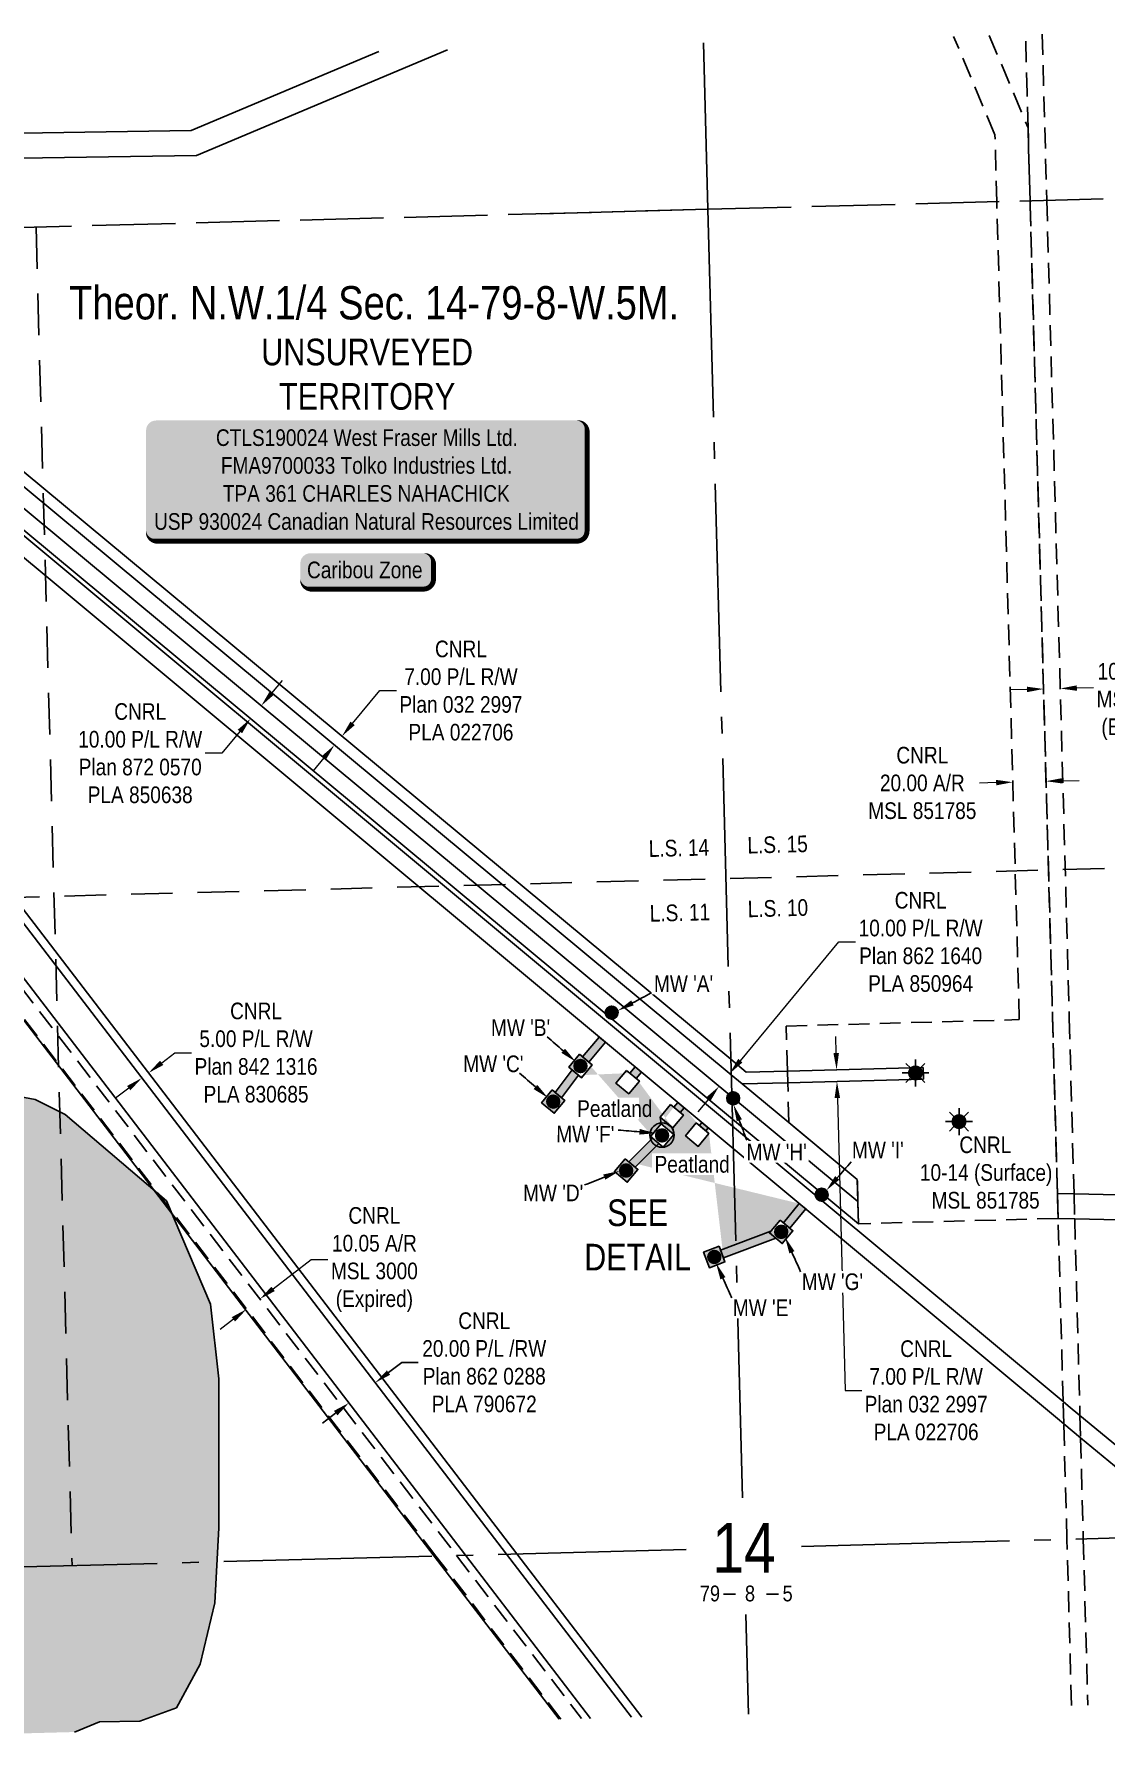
# Model space of a CAD drawing. Extents: x 615244 to 619192, y 6190523 to 6193377.
# Drawn here: x 616282 to 616925, y 6190533 to 6191554 of the extents above; entities that cross this region are included whole.
import ezdxf
from ezdxf.enums import TextEntityAlignment as Align

# ---------------------------------------------------------------- set-up
doc = ezdxf.new("R2010")
doc.units = 0
doc.header["$LTSCALE"] = 5
doc.header["$PDMODE"] = 35
doc.header["$PDSIZE"] = 5
for name, pattern in [('foc-ACCESSROAD', [3.75, 2.5, -1.25]), ('foc-LSD', [8, 5, -3]), ('foc-QUARTERLINE', [33, 25, -3, 2, -3]), ('foc-UNSURVEYED', [12.5, 10, -2.5])]:
    doc.linetypes.add(name, pattern=pattern)
doc.layers.get('Defpoints').update_dxf_attribs({"color": 9})
for name, color, linetype in [('10', 1, 'Continuous'), ('9', 3, 'Continuous'), ('AS-WILDLIFE-BLOCK', 131, 'Continuous'), ('C-RW', 13, 'Continuous'), ('C-SYMBOL', 7, 'Continuous'), ('C-WS', 13, 'foc-ACCESSROAD'), ('C-WS-S', 13, 'Continuous'), ('DETAIL-T', 7, 'Continuous'), ('L-QSEC', 8, 'foc-QUARTERLINE'), ('L-SECLBL', 7, 'Continuous'), ('L-SECTION-LSD', 7, 'foc-LSD'), ('L-UNS-T', 3, 'Continuous'), ('L-USEC', 7, 'foc-UNSURVEYED'), ('P-TEMP-BLUE', 146, 'Continuous'), ('T-WATER', 160, 'Continuous'), ('T-WATER-H', 133, 'Continuous'), ('WETLAND', 143, 'Continuous')]:
    doc.layers.add(name, color=color, linetype=linetype)
doc.layers.add('C-RW-T', color=13, linetype='Continuous', lineweight=9)
doc.layers.add('C-WS-T', color=13, linetype='Continuous', lineweight=9)
doc.layers.add('P-TEMP-BLUE-H', color=7, linetype='Continuous', true_color=0x99e6ff)
doc.styles.add('100L', font='ARIALN.TTF', dxfattribs={"height": 11})
doc.styles.add('175L', font='ARIALN.TTF', dxfattribs={"height": 20})
doc.styles.add('80', font='ARIALN.TTF', dxfattribs={"height": 10})
doc.styles.add('80CG', font='ARIALN.TTF', dxfattribs={"height": 10})
doc.styles.add('80L', font='ARIALN.TTF', dxfattribs={"height": 10})
doc.styles.add('SIMPLEX', font='ARIALN.TTF')
doc.dimstyles.new('Compass 5 000', dxfattribs={"dimscale": 5, "dimtxt": 9, "dimasz": 2, "dimexe": 0.2, "dimexo": 0.0625, "dimgap": 0.5, "dimtad": 0, "dimtih": 1, "dimtoh": 1, "dimzin": 0, "dimdsep": 46, "dimtxsty": '80CG', "dimcen": 0.1, "dimse1": 1, "dimse2": 1, "dimclrd": 256, "dimclrt": 256, "dimaunit": 1, "dimadec": 4, "dimazin": 0, "dimtfac": 0.06, "dimtofl": 0, "dimtmove": 0, "dimatfit": 1, "dimfxl": 0.2, "dimtolj": 1, "dimtzin": 0, "dimlwd": -1, "dimarcsym": 0})

# ---------------------------------------------------------------- blocks, each defined once
blk = doc.blocks.new('L-SECLBL')
at = {"layer": '9', "color": 7}
for p, q in [((-5.1, -27.8), (-12.3, -27.8)), ((20.7, -27.8), (13.5, -27.8))]:
    blk.add_line(p, q, dxfattribs=at)
at = {"layer": '10', "color": 2, "style": 'SIMPLEX'}
blk.add_attdef('SEC', text='', height=30, dxfattribs=at).set_placement((0, 0), align=Align.MIDDLE)
at = {"layer": '10', "color": 5, "style": '80L'}
blk.add_attdef('TWP', text='', height=9.5, dxfattribs=at).set_placement((-14.4, -27.4), align=Align.MIDDLE_RIGHT)
blk.add_attdef('RGE', text='', height=9.5, dxfattribs=at).set_placement((3.6, -27.4), align=Align.MIDDLE_CENTER)
blk.add_attdef('MER', text='', height=9.5, dxfattribs=at).set_placement((23.2, -27.4), align=Align.MIDDLE_LEFT)
blk = doc.blocks.new('*D418')
at = {"layer": 'C-WS-T', "transparency": 16777216}
for p, q in [((616878.2, 6191160.2), (616868.2, 6191160)), ((616908.3, 6191161.1), (616918.3, 6191161.3))]:
    blk.add_line(p, q, dxfattribs=at)
for points in [[(616878.2, 6191161.9), (616878.3, 6191158.6), (616888.2, 6191160.5)], [(616908.2, 6191162.7), (616908.3, 6191159.4), (616898.3, 6191160.8)]]:
    blk.add_solid(points, dxfattribs=at)
at = {"layer": 'Defpoints', "color": 0, "transparency": 16777216}
for p in [(616884.3, 6191302.7), (616894.3, 6191303), (616898.3, 6191160.8)]:
    blk.add_point(p, dxfattribs=at)
at = {"layer": 'C-WS-T', "transparency": 16777216, "insert": (616946.2, 6191161.3), "char_height": 10, "attachment_point": 5, "style": '80CG'}
blk.add_mtext('\\A1;CNRL\\P10.06 A/R\\PMSL 3665\\P(Expired)', dxfattribs=at)
blk = doc.blocks.new('*D419')
at = {"layer": 'C-WS-T', "transparency": 16777216}
for p, q in [((616859.7, 6191104.3), (616849.8, 6191104)), ((616899.7, 6191105.4), (616909.7, 6191105.6))]:
    blk.add_line(p, q, dxfattribs=at)
for points in [[(616859.7, 6191105.9), (616859.8, 6191102.6), (616869.7, 6191104.5)], [(616899.7, 6191107), (616899.8, 6191103.7), (616889.7, 6191105.1)]]:
    blk.add_solid(points, dxfattribs=at)
at = {"layer": 'Defpoints', "color": 0, "transparency": 16777216}
for p in [(616867.4, 6191188.4), (616887.4, 6191189), (616889.7, 6191105.1)]:
    blk.add_point(p, dxfattribs=at)
at = {"layer": 'C-WS-T', "transparency": 16777216, "insert": (616815.4, 6191104), "char_height": 10, "attachment_point": 5, "style": '80CG'}
blk.add_mtext('\\A1;CNRL\\P20.00 A/R\\PMSL 851785', dxfattribs=at)
blk = doc.blocks.new('*D420')
at = {"layer": 'C-RW-T', "transparency": 16777216}
for p, q in [((616763.7, 6190941.7), (616763.4, 6190951.7)), ((616764.4, 6190914.7), (616769, 6190739.1)), ((616769, 6190739.1), (616779, 6190739.1))]:
    blk.add_line(p, q, dxfattribs=at)
for points in [[(616765.3, 6190941.8), (616762, 6190941.7), (616763.9, 6190931.7)], [(616766, 6190914.8), (616762.7, 6190914.7), (616764.1, 6190924.7)]]:
    blk.add_solid(points, dxfattribs=at)
at = {"layer": 'Defpoints', "color": 0, "transparency": 16777216}
for p in [(616761.9, 6190931.7), (616763.9, 6190931.7), (616762.1, 6190924.7)]:
    blk.add_point(p, dxfattribs=at)
at = {"layer": 'C-RW-T', "transparency": 16777216, "insert": (616817.7, 6190739.1), "char_height": 10, "attachment_point": 5, "style": '80CG'}
blk.add_mtext('\\A1;CNRL\\P7.00 P/L R/W\\PPlan 032 2997\\PPLA 022706', dxfattribs=at)
blk = doc.blocks.new('*D422')
at = {"layer": 'C-RW-T', "transparency": 16777216}
for p, q in [((616706.1, 6190937.2), (616765.3, 6191008.5)), ((616765.3, 6191008.5), (616775.3, 6191008.5)), ((616686.9, 6190914.1), (616680.5, 6190906.4))]:
    blk.add_line(p, q, dxfattribs=at)
for points in [[(616704.8, 6190938.3), (616707.3, 6190936.1), (616699.7, 6190929.5)], [(616685.6, 6190915.2), (616688.2, 6190913.1), (616693.3, 6190921.8)]]:
    blk.add_solid(points, dxfattribs=at)
at = {"layer": 'Defpoints', "color": 0, "transparency": 16777216}
for p in [(616641.6, 6190977.7), (616635.2, 6190970), (616699.7, 6190929.5)]:
    blk.add_point(p, dxfattribs=at)
at = {"layer": 'C-RW-T', "transparency": 16777216, "insert": (616814.4, 6191008.5), "char_height": 10, "attachment_point": 5, "style": '80CG'}
blk.add_mtext('\\A1;CNRL\\P10.00 P/L R/W\\PPlan 862 1640\\PPLA 850964', dxfattribs=at)
blk = doc.blocks.new('GAS')
h = blk.add_hatch(color=255)
h.dxf.hatch_style = 1
edge = h.paths.add_edge_path()
edge.add_arc((0, 0), 0.9, 0, 360)
for p, q in [((-0.81, 0), (-1.62, 0)), ((-0.57, 0.57), (-1.14, 1.14)), ((0, 0.81), (0, 1.62)), ((0.57, 0.57), (1.14, 1.14)), ((1.62, 0), (0.81, 0)), ((-0.57, -0.57), (-1.14, -1.14)), ((0, -0.81), (0, -1.62)), ((1.14, -1.14), (0.57, -0.57))]:
    blk.add_line(p, q)
blk.add_circle((0, 0), 0.8)
blk = doc.blocks.new('*D459')
at = {"layer": 'C-WS-T', "transparency": 16777216}
for p, q in [((616425.3, 6190800.1), (616448.3, 6190817.7)), ((616448.3, 6190817.7), (616458.3, 6190817.7)), ((616401.5, 6190781.8), (616393.6, 6190775.7))]:
    blk.add_line(p, q, dxfattribs=at)
for points in [[(616424.3, 6190801.4), (616426.4, 6190798.8), (616417.4, 6190794)], [(616400.5, 6190783.1), (616402.5, 6190780.5), (616409.4, 6190787.9)]]:
    blk.add_solid(points, dxfattribs=at)
at = {"layer": 'Defpoints', "color": 0, "transparency": 16777216}
for p in [(616407.5, 6190807), (616399.5, 6190800.9), (616409.4, 6190787.9)]:
    blk.add_point(p, dxfattribs=at)
at = {"layer": 'C-WS-T', "transparency": 16777216, "insert": (616486.2, 6190817.7), "char_height": 10, "attachment_point": 5, "style": '80CG'}
blk.add_mtext('\\A1;CNRL\\P10.05 A/R\\PMSL 3000\\P(Expired) ', dxfattribs=at)
blk = doc.blocks.new('*D462')
at = {"layer": 'C-RW-T', "transparency": 16777216}
for p, q in [((616473.1, 6191139.8), (616489.4, 6191159.5)), ((616489.4, 6191159.5), (616499.4, 6191159.5)), ((616455.8, 6191119.1), (616449.4, 6191111.4))]:
    blk.add_line(p, q, dxfattribs=at)
for points in [[(616471.8, 6191140.9), (616474.4, 6191138.8), (616466.7, 6191132.1)], [(616454.5, 6191120.1), (616457.1, 6191118), (616462.2, 6191126.8)]]:
    blk.add_solid(points, dxfattribs=at)
at = {"layer": 'Defpoints', "color": 0, "transparency": 16777216}
for p in [(616463.2, 6191135), (616458.7, 6191129.7), (616466.7, 6191132.1)]:
    blk.add_point(p, dxfattribs=at)
at = {"layer": 'C-RW-T', "transparency": 16777216, "insert": (616538.2, 6191159.5), "char_height": 10, "attachment_point": 5, "style": '80CG'}
blk.add_mtext('\\A1;CNRL\\P7.00 P/L R/W\\PPlan 032 2997\\PPLA 022706', dxfattribs=at)
blk = doc.blocks.new('*D463')
at = {"layer": 'C-RW', "transparency": 16777216}
for p, q in [((616494.7, 6190749.8), (616502.6, 6190755.9)), ((616502.6, 6190755.9), (616512.6, 6190755.9)), ((616462.9, 6190725.5), (616455, 6190719.4))]:
    blk.add_line(p, q, dxfattribs=at)
for points in [[(616493.7, 6190751.1), (616495.7, 6190748.5), (616486.7, 6190743.7)], [(616461.9, 6190726.8), (616464, 6190724.1), (616470.9, 6190731.6)]]:
    blk.add_solid(points, dxfattribs=at)
at = {"layer": 'Defpoints', "color": 0, "transparency": 16777216}
for p in [(616462.1, 6190775.8), (616446.3, 6190763.7), (616470.9, 6190731.6)]:
    blk.add_point(p, dxfattribs=at)
at = {"layer": 'C-RW', "transparency": 16777216, "insert": (616552.2, 6190755.9), "char_height": 10, "attachment_point": 5, "style": '80CG'}
blk.add_mtext('\\A1;CNRL\\P20.00 P/L /RW\\PPlan 862 0288\\PPLA 790672', dxfattribs=at)
blk = doc.blocks.new('*D465')
at = {"layer": 'C-RW-T', "transparency": 16777216}
for p, q in [((616358.4, 6190935.9), (616366.4, 6190942)), ((616366.4, 6190942), (616376.4, 6190942)), ((616338.6, 6190920.7), (616330.6, 6190914.6))]:
    blk.add_line(p, q, dxfattribs=at)
for points in [[(616357.4, 6190937.2), (616359.4, 6190934.6), (616350.5, 6190929.8)], [(616337.6, 6190922), (616339.6, 6190919.4), (616346.5, 6190926.8)]]:
    blk.add_solid(points, dxfattribs=at)
at = {"layer": 'Defpoints', "color": 0, "transparency": 16777216}
for p in [(616346.5, 6190926.8), (616504, 6190721.2), (616507.9, 6190724.3)]:
    blk.add_point(p, dxfattribs=at)
at = {"layer": 'C-RW-T', "transparency": 16777216, "insert": (616415.1, 6190942), "char_height": 10, "attachment_point": 5, "style": '80CG'}
blk.add_mtext('\\A1;CNRL\\P5.00 P/L R/W\\PPlan 842 1316\\PPLA 830685', dxfattribs=at)
blk = doc.blocks.new('*D466')
at = {"layer": 'C-RW-T', "transparency": 16777216}
for p, q in [((616424.6, 6191158), (616430.9, 6191165.7)), ((616405.4, 6191135), (616394.5, 6191121.9)), ((616394.5, 6191121.9), (616384.5, 6191121.9))]:
    blk.add_line(p, q, dxfattribs=at)
for points in [[(616423.3, 6191159.1), (616425.8, 6191157), (616418.2, 6191150.4)], [(616404.1, 6191136), (616406.7, 6191133.9), (616411.8, 6191142.7)]]:
    blk.add_solid(points, dxfattribs=at)
at = {"layer": 'Defpoints', "color": 0, "transparency": 16777216}
for p in [(616399, 6191166.2), (616392.6, 6191158.6), (616411.8, 6191142.7)]:
    blk.add_point(p, dxfattribs=at)
at = {"layer": 'C-RW-T', "transparency": 16777216, "insert": (616345.5, 6191121.9), "char_height": 10, "attachment_point": 5, "style": '80CG'}
blk.add_mtext('\\A1;CNRL\\P10.00 P/L R/W\\PPlan 872 0570\\PPLA 850638', dxfattribs=at)
blk = doc.blocks.new('*U469')
h = blk.add_hatch(color=255)
edge = h.paths.add_edge_path()
edge.add_line((-126.5, -37), (126.5, -37))
edge.add_arc((126.5, -31), 6, 270, 360)
edge.add_line((132.5, -31), (132.5, 29.5))
edge.add_arc((126.5, 29.5), 6, 0, 90)
edge.add_line((126.5, 35.5), (-126.5, 35.5))
edge.add_arc((-126.5, 29.5), 6, 90, 180)
edge.add_line((-132.5, 29.5), (-132.5, -31))
edge.add_arc((-126.5, -31), 6, 180, 270)
at = {"color": 44, "flags": 128}
blk.add_lwpolyline([(-126.5, -37, 3, 3, 0), (126.5, -37, 3, 3, 0.414214), (132.5, -31, 3, 3, 0), (132.5, 29.5, 3, 0, 0.414214), (126.5, 35.5, 0, 0, 0), (-126.5, 35.5, 0, 0, 0.414214), (-132.5, 29.5, 0, 0, 0), (-132.5, -31, 0, 3, 0.414214)], format="xyseb", close=True, dxfattribs=at)
at = {"color": 44, "style": '80'}
blk.add_attdef('ENTER_TEXT_001', (-36, -5), '', height=10, dxfattribs=at)
blk = doc.blocks.new('*U427')
h = blk.add_hatch(color=255)
edge = h.paths.add_edge_path()
edge.add_line((-34, -11.5), (34, -11.5))
edge.add_arc((34, -5.5), 6, 270, 360)
edge.add_line((40, -5.5), (40, 4))
edge.add_arc((34, 4), 6, 0, 90)
edge.add_line((34, 10), (-34, 10))
edge.add_arc((-34, 4), 6, 90, 180)
edge.add_line((-40, 4), (-40, -5.5))
edge.add_arc((-34, -5.5), 6, 180, 270)
at = {"color": 131, "flags": 128}
blk.add_lwpolyline([(-34, -11.5, 3, 3, 0), (34, -11.5, 3, 3, 0.414214), (40, -5.5, 3, 3, 0), (40, 4, 3, 0, 0.414214), (34, 10, 0, 0, 0), (-34, 10, 0, 0, 0.414214), (-40, 4, 0, 0, 0), (-40, -5.5, 0, 3, 0.414214)], format="xyseb", close=True, dxfattribs=at)
at = {"color": 131, "style": '80'}
blk.add_attdef('ENTER_TEXT_001', (-36, -5), '', height=10, dxfattribs=at)
blk = doc.blocks.new('*X476')
at = {"color": 0}
for p, q in [((102.1, -2061.6), (108.8, -2061.6)), ((102.1, -2068.4), (108.8, -2068.4)), ((102.2, -2061.7), (108.8, -2061.7)), ((102.2, -2068.3), (108.7, -2068.3)), ((102.3, -2061.4), (108.6, -2061.4)), ((102.3, -2061.9), (108.6, -2061.9)), ((102.3, -2068.1), (108.6, -2068.1)), ((102.3, -2068.6), (108.7, -2068.6)), ((102.5, -2061.2), (108.5, -2061.2)), ((102.5, -2062), (108.4, -2062)), ((102.5, -2068), (108.4, -2068)), ((102.5, -2068.7), (108.5, -2068.7)), ((102.6, -2062.2), (108.3, -2062.2)), ((102.7, -2061.1), (108.2, -2061.1)), ((102.7, -2067.8), (108.3, -2067.8)), ((102.7, -2068.9), (108.3, -2068.9)), ((102.8, -2062.3), (108.1, -2062.3)), ((102.8, -2067.7), (108.1, -2067.7)), ((102.9, -2060.9), (108, -2060.9)), ((103, -2062.5), (108, -2062.5)), ((103, -2067.5), (108, -2067.5)), ((103.1, -2062.7), (107.8, -2062.7)), ((103.1, -2067.3), (107.8, -2067.3)), ((103.2, -2060.8), (107.7, -2060.8)), ((103.3, -2062.8), (107.7, -2062.8)), ((103.3, -2067.2), (107.6, -2067.2)), ((103.4, -2063), (107.5, -2063)), ((103.4, -2067), (107.5, -2067)), ((103.5, -2060.6), (107.4, -2060.6)), ((103.6, -2063.1), (107.3, -2063.1)), ((103.6, -2066.9), (107.3, -2066.9)), ((103.7, -2063.3), (107.2, -2063.3)), ((103.8, -2066.7), (107.2, -2066.7)), ((103.9, -2060.5), (107, -2060.5)), ((103.9, -2063.4), (107, -2063.4)), ((103.9, -2066.6), (107, -2066.6)), ((104.1, -2063.6), (106.9, -2063.6)), ((104.1, -2066.4), (106.9, -2066.4)), ((104.2, -2063.7), (106.7, -2063.7)), ((104.2, -2066.2), (106.7, -2066.2)), ((104.4, -2063.9), (106.6, -2063.9)), ((104.4, -2066.1), (106.6, -2066.1)), ((104.5, -2060.3), (106.5, -2060.3)), ((104.5, -2064.1), (106.4, -2064.1)), ((104.5, -2065.9), (106.4, -2065.9)), ((104.7, -2064.2), (106.3, -2064.2)), ((104.7, -2065.8), (106.2, -2065.8)), ((104.8, -2064.4), (106.1, -2064.4)), ((104.8, -2065.6), (106.1, -2065.6)), ((105, -2064.5), (105.9, -2064.5)), ((105, -2065.5), (105.9, -2065.5)), ((105.1, -2064.7), (105.8, -2064.7)), ((105.2, -2065.3), (105.8, -2065.3)), ((105.3, -2064.8), (105.6, -2064.8)), ((105.3, -2065.2), (105.6, -2065.2)), ((102.9, -2069.1), (108, -2069.1)), ((103.2, -2069.2), (107.8, -2069.2)), ((103.5, -2069.4), (107.4, -2069.4)), ((103.9, -2069.5), (107.1, -2069.5)), ((104.4, -2069.7), (106.5, -2069.7))]:
    blk.add_line(p, q, dxfattribs=at)
blk = doc.blocks.new('Pile')
h = blk.add_hatch(color=255)
h.dxf.hatch_style = 1
edge = h.paths.add_edge_path()
edge.add_arc((0, 0), 0.868, 0, 360)
at = {"color": 224}
for p, q in [((0.54, -0.54), (-0.54, 0.54)), ((-0.54, -0.54), (0.54, 0.54))]:
    blk.add_line(p, q, dxfattribs=at)
blk.add_circle((0, 0), 0.768, dxfattribs=at)
at = {"color": 224, "xscale": 0.16, "yscale": 0.16, "zscale": 0.16}
blk.add_blockref('*X476', (-16.87, 330.4), dxfattribs=at)

msp = doc.modelspace()

# ---------------------------------------------------------------- hatches: boundary and pattern name
at = {"layer": 'P-TEMP-BLUE-H'}
h = msp.add_hatch(color=256, dxfattribs=at)
h.dxf.hatch_style = 1
h.paths.add_polyline_path([(616693.317, 6190825.688), (616696.834, 6190816.33), (616687.476, 6190812.814), (616683.96, 6190822.171)])
h.paths.add_polyline_path([(616729.981, 6190841.408), (616737.663, 6190835.011), (616731.266, 6190827.329), (616723.584, 6190833.727)], flags=17)
h.paths.add_polyline_path([(616679.538, 6190899.794), (616687.22, 6190893.396), (616680.823, 6190885.715), (616673.141, 6190892.112)], flags=16)
h.paths.add_polyline_path([(616664.202, 6190910.943), (616671.883, 6190904.546), (616665.486, 6190896.864), (616657.804, 6190903.262)], flags=16)
h.paths.add_polyline_path([(616636.805, 6190878.221), (616644.486, 6190871.824), (616638.089, 6190864.142), (616630.407, 6190870.54)], flags=17)
h.paths.add_polyline_path([(616658.409, 6190899.335), (616666.09, 6190892.938), (616659.693, 6190885.256), (616652.011, 6190891.653)], flags=16)
h.paths.add_polyline_path([(616637.755, 6190931.359), (616645.437, 6190924.962), (616639.039, 6190917.28), (616631.358, 6190923.678)], flags=16)
h.paths.add_polyline_path([(616593.002, 6190919.638), (616600.684, 6190913.241), (616594.286, 6190905.559), (616586.605, 6190911.957)])
h.paths.add_polyline_path([(616609.37, 6190941.023), (616617.051, 6190934.626), (616610.654, 6190926.944), (616602.972, 6190933.342)], flags=17)
edge = h.paths.add_edge_path()
edge.add_line((616695.955, 6190818.67), (616727.451, 6190830.507))
edge.add_line((616694.197, 6190823.349), (616724.392, 6190834.697))
edge.add_line((616735.743, 6190836.61), (616745.323, 6190848.114))
edge.add_line((616731.902, 6190839.809), (616741.482, 6190851.312))
edge.add_line((616639.056, 6190876.346), (616653.247, 6190890.624))
edge.add_line((616642.912, 6190873.135), (616657.103, 6190887.413))
edge.add_line((616611.29, 6190939.424), (616621.281, 6190951.42))
edge.add_line((616615.131, 6190936.225), (616625.122, 6190948.221))
edge.add_line((616594.763, 6190918.172), (616605.049, 6190931.612))
edge.add_line((616598.607, 6190914.971), (616608.893, 6190928.41))
edge.add_line((616639.676, 6190929.76), (616642.794, 6190933.504))
edge.add_line((616646.634, 6190930.305), (616643.517, 6190926.561))
edge.add_line((616665.486, 6190896.864), (616666.09, 6190892.938))
edge.add_line((616657.804, 6190903.262), (616658.409, 6190899.335))
edge.add_line((616666.122, 6190909.344), (616668.449, 6190912.137))
edge.add_line((616669.963, 6190906.145), (616672.289, 6190908.939))
edge.add_line((616681.459, 6190898.195), (616682.987, 6190900.029))
edge.add_line((616685.3, 6190894.996), (616686.828, 6190896.831))
h = msp.add_hatch(color=256, dxfattribs=at)
h.dxf.hatch_style = 1
h.paths.add_polyline_path([(616727.451, 6190830.507), (616695.955, 6190818.67), (616694.197, 6190823.349), (616724.392, 6190834.697), (616723.584, 6190833.727)])
h.paths.add_polyline_path([(616741.482, 6190851.312), (616745.323, 6190848.114), (616735.743, 6190836.61), (616731.902, 6190839.809)])
h.paths.add_polyline_path([(616682.987, 6190900.029), (616686.828, 6190896.831), (616685.3, 6190894.996), (616681.459, 6190898.195)])
h.paths.add_polyline_path([(616672.289, 6190908.939), (616668.449, 6190912.137), (616666.122, 6190909.344), (616669.963, 6190906.145)])
h.paths.add_polyline_path([(616658.409, 6190899.335), (616666.09, 6190892.938), (616665.486, 6190896.864), (616657.804, 6190903.262)])
h.paths.add_polyline_path([(616657.103, 6190887.413), (616653.247, 6190890.624), (616639.056, 6190876.346), (616642.912, 6190873.135)])
h.paths.add_polyline_path([(616646.634, 6190930.305), (616642.794, 6190933.504), (616639.676, 6190929.76), (616643.517, 6190926.561)])
h.paths.add_polyline_path([(616625.122, 6190948.221), (616621.281, 6190951.42), (616611.29, 6190939.424), (616615.131, 6190936.225)])
h.paths.add_polyline_path([(616608.893, 6190928.41), (616605.049, 6190931.612), (616594.763, 6190918.172), (616598.607, 6190914.971)])
at = {"layer": 'T-WATER-H'}
h = msp.add_hatch(color=256, dxfattribs=at)
h.dxf.hatch_style = 1
h.paths.add_polyline_path([(616261.334, 6190532.662), (616254.898, 6190547.534), (616230.986, 6190570.866), (616210.559, 6190605.146), (616198.559, 6190647.34), (616195.854, 6190688.148), (616200.795, 6190728.335), (616183.582, 6190781.351), (616180.567, 6190818.412), (616183.257, 6190859.357), (616200.616, 6190889.897), (616229.786, 6190911.244), (616264.155, 6190917.276), (616282.439, 6190913.91), (616300.405, 6190904.845), (616361.265, 6190853.03), (616387.742, 6190790.83), (616392.833, 6190746.108), (616392.667, 6190656.556), (616390.403, 6190611.411), (616381.576, 6190574.691), (616367.236, 6190548.337), (616345.309, 6190540.467), (616321.011, 6190539.948), (616306.107, 6190533.847)])

# ---------------------------------------------------------------- linework, layer by layer
at = {"color": 224}
for points in [[(616642.023, 6190970.416), (616632.402, 6190967.228), (616640.469, 6190973.363)], [(616600.735, 6190944.401), (616607.197, 6190936.593), (616598.552, 6190941.883)], [(616584.06, 6190922.639), (616590.522, 6190914.832), (616581.877, 6190920.121)], [(616703.884, 6190900.82), (616701.952, 6190910.769), (616707.006, 6190901.984)], [(616645.625, 6190896.116), (616655.448, 6190893.622), (616645.347, 6190892.796)], [(616623.713, 6190868.806), (616633.614, 6190870.969), (616624.949, 6190865.712)], [(616765.563, 6190865.719), (616757.774, 6190859.235), (616763.039, 6190867.894)], [(616735.51, 6190821.389), (616732.911, 6190831.185), (616738.547, 6190822.762)], [(616694.076, 6190805.772), (616691.477, 6190815.567), (616697.113, 6190807.144)]]:
    msp.add_solid(points, dxfattribs=at)
at = {"layer": 'C-RW'}
for points in [[(616107.957, 6191491.894), (616376.092, 6191496.049), (616488.879, 6191543.476)], [(616530.159, 6191544.569), (616379.229, 6191481.1), (616114.805, 6191476.993)], [(616052.271, 6191531.922), (616051.181, 6191529.854), (616048.529, 6191524.819), (616044.896, 6191517.921), (616042.172, 6191512.75), (616042.597, 6191487.409), (616042.791, 6191475.886), (616042.812, 6191474.617), (616043.095, 6191457.796), (616043.536, 6191431.676), (616045.212, 6191332.239), (616045.365, 6191323.356), (616045.555, 6191311.905), (616045.982, 6191286.206), (616048.297, 6191283.186), (616056.268, 6191272.779), (616066.422, 6191259.516), (616076.69, 6191246.101), (616092.033, 6191226.088), (616102.264, 6191212.743), (616540.973, 6190640.051), (616616.039, 6190542.053)], [(616616.039, 6190542.053), (616540.973, 6190640.051), (616102.264, 6191212.743), (616092.033, 6191226.088), (616076.69, 6191246.101), (616066.422, 6191259.516), (616056.268, 6191272.779), (616055.676, 6191308.752), (616055.523, 6191317.634), (616053.59, 6191431.941), (616053.378, 6191444.475), (616053.093, 6191461.298), (616052.844, 6191476.039), (616052.649, 6191487.685), (616052.233, 6191512.683), (616064.27, 6191529.545), (616066.23, 6191532.291)], [(616091.266, 6191532.954), (616088.428, 6191528.978), (616072.333, 6191506.431), (616072.635, 6191488.236), (616072.833, 6191476.344), (616073.532, 6191434.823), (616073.571, 6191432.469), (616073.816, 6191418.001), (616076.005, 6191288.597), (616076.156, 6191279.712), (616091.466, 6191259.7), (616101.695, 6191246.357), (616565.65, 6190640.706), (616640.724, 6190542.707)], [(616597.213, 6190541.555), (616522.145, 6190639.552), (616102.697, 6191187.132), (616092.464, 6191200.475), (616077.148, 6191220.489), (616066.855, 6191233.919), (616051.029, 6191254.571), (616039.493, 6191269.625), (616030.832, 6191280.927), (616030.818, 6191281.734), (616030.534, 6191298.631), (616029.746, 6191345.482), (616029.618, 6191354.365), (616029.229, 6191377.106), (616028.304, 6191431.274), (616028.034, 6191447.055), (616027.56, 6191475.654), (616027.367, 6191486.992), (616026.871, 6191516.426), (616034.144, 6191530.241), (616034.785, 6191531.459)], [(616104.087, 6191395.242), (616701.429, 6190897.756), (616899.993, 6190732.385), (616902.95, 6190729.922), (616910.132, 6190724), (616997.279, 6190652.126)], [(616981.964, 6190651.721), (616910.491, 6190710.67), (616900.361, 6190719.025), (616896.535, 6190722.18), (616701.789, 6190884.37), (616099.334, 6191386.115)], [(616101.554, 6191254.76), (616571.822, 6190640.87), (616646.894, 6190542.87)], [(616640.724, 6190542.707), (616565.65, 6190640.706), (616101.695, 6191246.357)], [(617611.329, 6190826.109), (617541.459, 6190827.707), (617511.264, 6190828.397), (616906.952, 6190842.214), (616896.967, 6190842.442), (616896.554, 6190857.452), (616906.548, 6190857.223), (617510.856, 6190843.407), (617541.051, 6190842.717), (617610.922, 6190841.119)]]:
    msp.add_lwpolyline(points, dxfattribs=at)
at = {"layer": 'C-WS'}
for points in [[(616905.016, 6190549.703), (616902.269, 6190649.614), (616900.361, 6190719.025), (616899.993, 6190732.385), (616896.967, 6190842.442), (616896.554, 6190857.452), (616880.141, 6191453.814), (616878.933, 6191497.73), (616878.363, 6191518.439), (616877.39, 6191553.757)], [(616887.438, 6191554.023), (616890.188, 6191454.079), (616903.712, 6190962.666), (616906.548, 6190857.223), (616906.952, 6190842.214), (616910.132, 6190724), (616910.491, 6190710.67), (616912.126, 6190649.875), (616914.813, 6190549.962)], [(616598.285, 6190541.583), (616523.153, 6190639.579), (616102.683, 6191188), (616092.451, 6191201.342), (616077.133, 6191221.326), (616066.841, 6191234.75), (616050.942, 6191255.486), (616039.406, 6191270.533), (616030.818, 6191281.734), (616029.759, 6191283.116), (616001.189, 6191320.379), (615918.392, 6191428.373), (615894.162, 6191459.975), (615888.301, 6191467.619), (615886.703, 6191469.704), (615875.791, 6191483.937), (615873.275, 6191487.218), (615857.043, 6191508.05), (615852.766, 6191513.968), (615845.054, 6191524.03), (615843.246, 6191526.39)], [(615855.661, 6191526.719), (615855.974, 6191526.311), (615856.575, 6191525.526), (615857.66, 6191524.112), (615865.23, 6191514.238), (615872.236, 6191505.016), (615887.85, 6191484.462), (615888.269, 6191484.188), (615899.004, 6191470.187), (615906.463, 6191460.458), (615930.812, 6191428.7), (615996.258, 6191343.338), (616024.828, 6191306.074), (616030.534, 6191298.631), (616037.603, 6191289.411), (616049.14, 6191274.364), (616066.556, 6191251.649), (616076.831, 6191238.246), (616092.164, 6191218.245), (616102.397, 6191204.898), (616535.568, 6190639.908), (616610.701, 6190541.912)]]:
    msp.add_lwpolyline(points, dxfattribs=at)
at = {"layer": 'Defpoints', "color": 1}
msp.add_circle((616659.013, 6190892.476), 7.304, dxfattribs=at)
at = {"layer": 'L-QSEC'}
for p, q in [((616683.878, 6191548.636), (616686.573, 6191448.705)), ((616686.573, 6191448.705), (616707.449, 6190674.473)), ((616742.743, 6190645.405), (617515.68, 6190665.867)), ((615900.844, 6190623.118), (616673.508, 6190643.573)), ((616709.335, 6190604.522), (616710.952, 6190544.566))]:
    msp.add_line(p, q, dxfattribs=at)
at = {"layer": 'L-SECTION-LSD'}
msp.add_line((616282.94, 6191438.023), (616304.543, 6190633.805), dxfattribs=at)
at = {"layer": 'L-USEC'}
for p, q in [((616686.573, 6191448.705), (617493.831, 6191470.067)), ((615879.321, 6191427.342), (616686.573, 6191448.705)), ((616586.641, 6191446.06), (616686.573, 6191448.705))]:
    msp.add_line(p, q, dxfattribs=at)
at = {"layer": 'P-TEMP-BLUE'}
for points in [[(616625.122, 6190948.221), (616621.281, 6190951.42), (616611.29, 6190939.424), (616615.131, 6190936.225)], [(616609.37, 6190941.023), (616617.051, 6190934.626), (616610.654, 6190926.944), (616602.972, 6190933.342)], [(616608.893, 6190928.41), (616605.049, 6190931.612), (616594.763, 6190918.172), (616598.607, 6190914.971)], [(616646.634, 6190930.305), (616642.794, 6190933.504), (616639.676, 6190929.76), (616643.517, 6190926.561)], [(616593.002, 6190919.638), (616600.684, 6190913.241), (616594.286, 6190905.559), (616586.605, 6190911.957)], [(616664.202, 6190910.943), (616671.883, 6190904.546), (616665.486, 6190896.864), (616657.804, 6190903.262)], [(616672.289, 6190908.939), (616668.449, 6190912.137), (616666.122, 6190909.344), (616669.963, 6190906.145)], [(616658.409, 6190899.335), (616666.09, 6190892.938), (616659.693, 6190885.256), (616652.011, 6190891.653)], [(616658.409, 6190899.335), (616666.09, 6190892.938), (616665.486, 6190896.864), (616657.804, 6190903.262)], [(616679.538, 6190899.794), (616687.22, 6190893.396), (616680.823, 6190885.715), (616673.141, 6190892.112)], [(616682.987, 6190900.029), (616686.828, 6190896.831), (616685.3, 6190894.996), (616681.459, 6190898.195)], [(616657.103, 6190887.413), (616653.247, 6190890.624), (616639.056, 6190876.346), (616642.912, 6190873.135)], [(616636.805, 6190878.221), (616644.486, 6190871.824), (616638.089, 6190864.142), (616630.407, 6190870.54)], [(616741.482, 6190851.312), (616745.323, 6190848.114), (616735.743, 6190836.61), (616731.902, 6190839.809)], [(616729.981, 6190841.408), (616737.663, 6190835.011), (616731.266, 6190827.329), (616723.584, 6190833.727)], [(616727.451, 6190830.507), (616695.955, 6190818.67), (616694.197, 6190823.349), (616724.392, 6190834.697), (616723.584, 6190833.727)], [(616693.317, 6190825.688), (616696.834, 6190816.33), (616687.476, 6190812.814), (616683.96, 6190822.171)]]:
    msp.add_lwpolyline(points, close=True, dxfattribs=at)
at = {"layer": 'P-TEMP-BLUE', "flags": 128}
msp.add_lwpolyline([(616637.755, 6190931.359), (616645.437, 6190924.962), (616639.039, 6190917.28), (616631.358, 6190923.678)], close=True, dxfattribs=at)
at = {"layer": 'T-WATER'}
msp.add_lwpolyline([(616264.155, 6190917.276), (616282.439, 6190913.91), (616300.405, 6190904.845), (616361.265, 6190853.03), (616387.742, 6190790.83), (616392.833, 6190746.108), (616392.667, 6190656.556), (616390.403, 6190611.411), (616381.576, 6190574.691), (616367.236, 6190548.337), (616345.309, 6190540.467), (616321.011, 6190539.948), (616306.107, 6190533.847)], dxfattribs=at)

# ---------------------------------------------------------------- block references
at = {"xscale": 4.998335000000003, "yscale": 4.998335000000003, "zscale": 4.998335000000003}
for p in [(616628.742, 6190966.07), (616610.012, 6190933.984), (616593.644, 6190912.599), (616701.765, 6190914.603), (616659.051, 6190892.296), (616637.447, 6190871.182), (616754.918, 6190856.669), (616730.624, 6190834.369), (616690.397, 6190819.251)]:
    msp.add_blockref('Pile', p, dxfattribs=at)
at = {"layer": 'AS-WILDLIFE-BLOCK', "xscale": 0.999667, "yscale": 0.999667, "zscale": 0.999667}
msp.add_blockref('*U427', (616481.721, 6191232.037), dxfattribs=at).add_auto_attribs({'ENTER_TEXT_001': 'Caribou Zone'})
at = {"layer": 'C-WS-S', "xscale": 4.998334999999992, "yscale": 4.998334999999992, "zscale": 4.998334999999992}
for p in [(616811.291, 6190929.846), (616837.45, 6190900.598)]:
    msp.add_blockref('GAS', p, dxfattribs=at)
at = {"layer": 'L-SECLBL'}
ref = msp.add_blockref('*U469', (616481.493, 6191286.336), dxfattribs=dict(at, xscale=0.999667, yscale=0.999667, zscale=0.999667))
ref.add_attrib('ENTER_TEXT_001', 'CTLS190024 West Fraser Mills Ltd.', (616391.012, 6191306.523), dxfattribs={"layer": '0', "color": 44, "height": 9.99667, "style": '80'})
ref.add_attrib('ENTER_TEXT_002', 'FMA9700033 Tolko Industries Ltd.', (616393.965, 6191289.821), dxfattribs={"layer": '0', "color": 44, "height": 9.99667, "style": '80'})
ref.add_attrib('ENTER_TEXT_003', 'TPA 361 CHARLES NAHACHICK', (616395.144, 6191272.983), dxfattribs={"layer": '0', "color": 44, "height": 9.99667, "style": '80'})
ref.add_attrib('ENTER_TEXT_004', 'USP 930024 Canadian Natural Resources Limited', (616353.841, 6191256.145), dxfattribs={"layer": '0', "color": 44, "height": 9.99667, "style": '80'})
at = {"layer": 'L-SECLBL', "xscale": 0.999667, "yscale": 0.999667, "zscale": 0.999667}
msp.add_blockref('L-SECLBL', (616708.258, 6190644.492), dxfattribs=at).add_auto_attribs({'SEC': '14', 'TWP': '79', 'RGE': '8', 'MER': '5'})

# ---------------------------------------------------------------- texts
at = {"layer": 'C-SYMBOL', "color": 3, "style": '175L'}
msp.add_text('Theor. N.W.1/4 Sec. 14-79-8-W.5M.', height=19.99334, dxfattribs=at).set_placement((616486.055, 6191376.542), align=Align.BOTTOM_CENTER)
at = {"layer": 'C-WS-T', "insert": (616813.298, 6190891.67), "char_height": 9.99667, "attachment_point": 1, "style": '80L'}
msp.add_mtext_dynamic_manual_height_columns('\\pi24.39044;CNRL\\P\\pi0.66369;10-14 (Surface)\\P\\pi7.67705;MSL 851785', width=78.96865, gutter_width=49.983, heights=[0], dxfattribs=at)
at = {"layer": 'DETAIL-T', "color": 3, "insert": (616644.349, 6190832.497), "char_height": 15.9947, "width": 53.77374, "attachment_point": 5, "style": '80CG'}
msp.add_mtext('SEE\\PDETAIL', dxfattribs=at)
at = {"layer": 'L-UNS-T', "color": 3, "insert": (616481.855, 6191349.507), "char_height": 15.99467, "attachment_point": 5, "style": '80L'}
msp.add_mtext_dynamic_manual_height_columns('UNSURVEYED TERRITORY', width=126.37166, gutter_width=47.484, heights=[0], dxfattribs=at)

# ---------------------------------------------------------------- dimensions: what is measured, and where the dimension line sits
at = {"layer": 'C-RW'}
dim = msp.add_linear_dim(base=(616470.878, 6190731.554), p1=(616462.129, 6190775.842), p2=(616446.262, 6190763.687), angle=217.453829, text='CNRL\\P20.00 P/L /RW\\PPlan 862 0288\\PPLA 790672', dimstyle='Compass 5 000', dxfattribs=at)
dim.commit()
dim.dimension.update_dxf_attribs({"geometry": '*D463', "text_midpoint": (616552.161, 6190755.872), "dimtype": 161})
at = {"layer": 'C-RW-T'}
for base, p1, p2, angle, text, picture, middle in [((616466.682, 6191132.146), (616458.718, 6191129.662), (616463.191, 6191135.047), 50.284464, 'CNRL\\P7.00 P/L R/W\\PPlan 032 2997\\PPLA 022706', '*D462', (616538.163, 6191159.529)), ((616411.772, 6191142.661), (616399.034, 6191166.243), (616392.644, 6191158.55), 230.284068, 'CNRL\\P10.00 P/L R/W\\PPlan 872 0570\\PPLA 850638', '*D466', (616345.455, 6191121.917)), ((616346.524, 6190926.755), (616507.948, 6190724.25), (616503.98, 6190721.21), 217.453662, 'CNRL\\P5.00 P/L R/W\\PPlan 842 1316\\PPLA 830685', '*D465', (616415.104, 6190941.957)), ((616763.924, 6190931.735), (616762.089, 6190924.686), (616761.904, 6190931.682), 91.506934, 'CNRL\\P7.00 P/L R/W\\PPlan 032 2997\\PPLA 022706', '*D420', (616817.726, 6190739.117))]:
    dim = msp.add_linear_dim(base=base, p1=p1, p2=p2, angle=angle, text=text, dimstyle='Compass 5 000', dxfattribs=at)
    dim.commit()
    dim.dimension.update_dxf_attribs({"geometry": picture, "text_midpoint": middle, "dimtype": 161})
at = {"layer": 'C-WS-T'}
for base, p1, p2, angle, text, picture, middle in [((616898.26, 6191160.779), (616884.3, 6191302.713), (616894.346, 6191302.99), 1.576347, 'CNRL\\P10.06 A/R\\PMSL 3665\\P(Expired)', '*D418', (616946.199, 6191161.329)), ((616889.739, 6191105.081), (616867.435, 6191188.424), (616887.43, 6191188.975), 1.57653, 'CNRL\\P20.00 A/R\\PMSL 851785', '*D419', (616815.433, 6191103.98)), ((616409.428, 6190787.91), (616407.48, 6190806.975), (616399.501, 6190800.858), 217.477083, 'CNRL\\P10.05 A/R\\PMSL 3000\\P(Expired) ', '*D459', (616486.215, 6190817.723))]:
    dim = msp.add_linear_dim(base=base, p1=p1, p2=p2, angle=angle, text=text, dimstyle='Compass 5 000', dxfattribs=at)
    dim.commit()
    dim.dimension.update_dxf_attribs({"geometry": picture, "text_midpoint": middle, "dimtype": 161})

# ---------------------------------------------------------------- next in the draw order: texts
at = {"color": 224, "insert": (616701.553, 6190793.812), "char_height": 9.9967, "attachment_point": 1, "rotation": 359.905776, "style": '80L', "bg_fill": 3, "box_fill_scale": 1.15, "bg_fill_color": 256, "bg_fill_transparency": 0}
msp.add_mtext_dynamic_manual_height_columns("MW 'E'", width=35.09513, gutter_width=112.513, heights=[0], dxfattribs=at)
at = {"layer": 'L-SECTION-LSD', "char_height": 9.99667, "attachment_point": 1, "rotation": 1.516079, "style": '100L', "bg_fill": 3, "box_fill_scale": 1.5, "bg_fill_color": 256, "bg_fill_transparency": 0}
for s, width, insert in [('\\pi1.84519;L.S. 15', 36.84717, (616708.326, 6191071.553)), ('\\pi2.02841;L.S. 10', 36.94174, (616708.326, 6191033.281))]:
    msp.add_mtext_dynamic_manual_height_columns(s, width=width, gutter_width=54.982, heights=[0], dxfattribs=dict(at, insert=insert))

# ---------------------------------------------------------------- next in the draw order: linework, layer by layer
at = {"color": 224, "start_tangent": (0.41186681, -0.91124406), "end_tangent": (0.41186681, -0.91124406)}
msp.add_spline([(616695.594, 6190806.458), (616700.871, 6190794.784)], degree=3, dxfattribs=at)
at = {"layer": 'C-RW'}
for points in [[(616776.348, 6190865.813), (616776.713, 6190852.51), (616700.952, 6190915.444), (616163.64, 6191361.782), (616108.83, 6191416.309), (616098.654, 6191426.426), (616098.542, 6191433.129), (616097.818, 6191476.746), (616097.615, 6191488.919), (616107.609, 6191489.193), (616107.809, 6191476.878), (616108.535, 6191433.393), (616108.58, 6191430.652), (616170.372, 6191369.184), (616700.593, 6190928.743), (616707.214, 6190923.243), (616735.234, 6190899.966), (616776.348, 6190865.813)], [(616815.881, 6190933.102), (616816.063, 6190926.105), (616734.574, 6190923.962), (616707.214, 6190923.243), (616700.593, 6190928.743), (616170.372, 6191369.184), (616108.58, 6191430.652), (616108.535, 6191433.393), (616107.809, 6191476.878), (616114.805, 6191476.993), (616115.56, 6191433.579), (616175.086, 6191374.368), (616700.342, 6190938.051), (616709.664, 6190930.308), (616734.382, 6190930.958), (616815.881, 6190933.102)]]:
    msp.add_lwpolyline(points, close=True, dxfattribs=at)
msp.add_lwpolyline([(616163.64, 6191361.782), (616700.952, 6190915.444), (616776.713, 6190852.51), (616777.076, 6190839.207), (616701.31, 6190902.146), (616156.901, 6191354.378)], dxfattribs=at)
at = {"layer": 'C-WS'}
msp.add_lwpolyline([(616855.606, 6191553.181), (616878.933, 6191497.73), (616880.141, 6191453.813), (616896.554, 6190857.452), (616896.967, 6190842.442), (616777.076, 6190839.207), (616776.713, 6190852.51), (616776.348, 6190865.813), (616735.234, 6190899.966), (616734.574, 6190923.962), (616734.382, 6190930.958), (616733.639, 6190957.982), (616873.666, 6190961.837), (616860.151, 6191453.286), (616859.047, 6191493.449), (616834.168, 6191552.613)], dxfattribs=at)
at = {"layer": 'L-SECTION-LSD'}
msp.add_line((615900.134, 6191025.498), (617504.756, 6191067.967), dxfattribs=at)

# ---------------------------------------------------------------- next in the draw order: texts
at = {"color": 224, "insert": (616742.986, 6190809.43), "char_height": 9.9967, "attachment_point": 1, "rotation": 359.905776, "style": '80L', "bg_fill": 3, "box_fill_scale": 1.15, "bg_fill_color": 256, "bg_fill_transparency": 0}
msp.add_mtext_dynamic_manual_height_columns("MW 'G'", width=36.37029, gutter_width=112.513, heights=[0], dxfattribs=at)

# ---------------------------------------------------------------- next in the draw order: dimensions: what is measured, and where the dimension line sits
at = {"layer": 'C-RW-T'}
dim = msp.add_linear_dim(base=(616699.673, 6190929.507), p1=(616635.217, 6190970.048), p2=(616641.607, 6190977.741), angle=50.284411, text='CNRL\\P10.00 P/L R/W\\PPlan 862 1640\\PPLA 850964', dimstyle='Compass 5 000', dxfattribs=at)
dim.commit()
dim.dimension.update_dxf_attribs({"geometry": '*D422', "text_midpoint": (616814.386, 6191008.512), "dimtype": 161})

# ---------------------------------------------------------------- next in the draw order: linework, layer by layer
at = {"color": 224, "start_tangent": (0.41186681, -0.91124406), "end_tangent": (0.41186681, -0.91124406)}
msp.add_spline([(616737.028, 6190822.076), (616742.305, 6190810.402)], degree=3, dxfattribs=at)

# ---------------------------------------------------------------- next in the draw order: texts
at = {"color": 224, "char_height": 9.9967, "attachment_point": 1, "rotation": 359.905776, "style": '80L', "bg_fill": 3, "box_fill_scale": 1.15, "bg_fill_color": 256, "bg_fill_transparency": 0}
for s, insert in [("MW 'A'", (616654.185, 6190988.469)), ("MW 'B'", (616556.262, 6190962.108)), ("MW 'C'", (616539.587, 6190940.347)), ("MW 'F'", (616595.482, 6190898.085)), ("MW 'H'", (616709.817, 6190887.404)), ("MW 'I'", (616773.151, 6190888.487)), ("MW 'D'", (616575.538, 6190862.792))]:
    msp.add_mtext_dynamic_manual_height_columns(s, width=35.72248, gutter_width=112.513, heights=[0], dxfattribs=dict(at, insert=insert))
at = {"layer": 'L-SECTION-LSD', "char_height": 9.9967, "attachment_point": 1, "rotation": 1.516079, "style": '100L', "bg_fill": 3, "box_fill_scale": 1.5, "bg_fill_color": 256, "bg_fill_transparency": 0}
for s, width, insert in [('L.S. 14', 36.98588, (616650.888, 6191069.54)), ('L.S. 11', 36.43736, (616651.484, 6191030.654))]:
    msp.add_mtext_dynamic_manual_height_columns(s, width=width, gutter_width=54.982, heights=[0], dxfattribs=dict(at, insert=insert))
at = {"layer": 'WETLAND', "insert": (616654.516, 6190879.983), "char_height": 9.9967, "attachment_point": 1, "rotation": 359.905776, "style": '80L', "bg_fill": 3, "box_fill_scale": 1.15, "bg_fill_color": 256, "bg_fill_transparency": 0}
msp.add_mtext_dynamic_manual_height_columns('Peatland', width=35.72248, gutter_width=112.513, heights=[0], dxfattribs=at)

# ---------------------------------------------------------------- next in the draw order: linework, layer by layer
at = {"color": 224}
for points, start_tangent, end_tangent in [([(616641.246, 6190971.889), (616652.578, 6190977.864)], (0.88460471, 0.46634163), (0.88460471, 0.46634163)), ([(616599.644, 6190943.142), (616589.965, 6190951.534)], (-0.75554481, 0.65509697), (-0.75554481, 0.65509697)), ([(616582.969, 6190921.38), (616573.29, 6190929.772)], (-0.75554481, 0.65509697), (-0.75554481, 0.65509697)), ([(616705.445, 6190901.402), (616709.921, 6190889.399)], (0.34936662, -0.93698611), (0.34936662, -0.93698611)), ([(616645.486, 6190894.456), (616632.721, 6190895.525)], (-0.99651089, 0.08346285), (-0.99651089, 0.08346285)), ([(616764.301, 6190866.807), (616772.665, 6190876.51)], (0.65291203, 0.75743375), (0.65291203, 0.75743375)), ([(616624.331, 6190867.259), (616612.436, 6190862.505)], (-0.92857243, -0.37115123), (-0.92857243, -0.37115123))]:
    msp.add_spline(points, degree=3, dxfattribs=dict(at, start_tangent=start_tangent, end_tangent=end_tangent))

# ---------------------------------------------------------------- next in the draw order: texts
at = {"layer": 'WETLAND', "insert": (616608.036, 6190913.439), "char_height": 9.9967, "attachment_point": 1, "rotation": 359.905776, "style": '80L', "bg_fill": 3, "box_fill_scale": 1.15, "bg_fill_color": 256, "bg_fill_transparency": 0}
msp.add_mtext_dynamic_manual_height_columns('Peatland', width=35.72248, gutter_width=112.513, heights=[0], dxfattribs=at)

doc.saveas('drawing.dxf')
